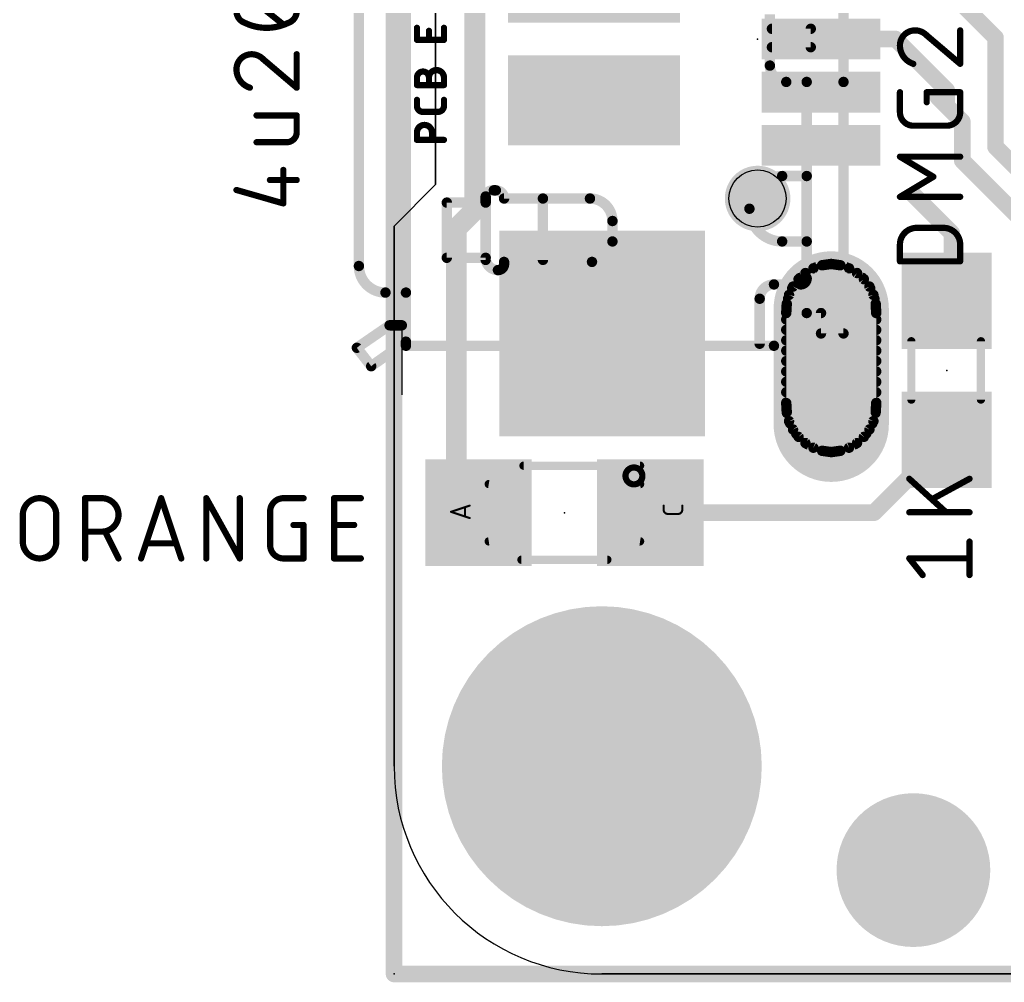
# Model space of a CAD drawing. Extents: x -4.6 to 50.8, y -1.6 to 23.
# Drawn here: x -4.58 to 7.46, y -0.1 to 11.67 of the extents above; entities that cross this region are included whole.
import ezdxf

# ---------------------------------------------------------------- set-up
doc = ezdxf.new("R2010")
doc.units = 0
for name, color, linetype in [('1', 12, 'CONTINUOUS'), ('17', 110, 'CONTINUOUS'), ('20', 4, 'CONTINUOUS'), ('23', 40, 'CONTINUOUS'), ('27', 4, 'CONTINUOUS'), ('29', 253, 'CONTINUOUS'), ('31', 253, 'CONTINUOUS'), ('51', 253, 'CONTINUOUS')]:
    doc.layers.add(name, color=color, linetype=linetype)

# ---------------------------------------------------------------- blocks, each defined once
blk = doc.blocks.new('RECT')
blk.add_solid([(-0.5, -0.5), (0.5, -0.5), (-0.5, 0.5), (0.5, 0.5)])
blk = doc.blocks.new('ROUNDP')
at = {"const_width": 0.5}
blk.add_lwpolyline([(0, -0.25, 1), (0, 0.25, 1), (0, -0.25)], format="xyb", dxfattribs=at)
blk = doc.blocks.new('OFFSETP100')
at = {"const_width": 1}
blk.add_lwpolyline([(0, 0), (1, 0)], dxfattribs=at)
at = {"const_width": 0.5}
for points in [[(0, 0.25, 1), (0, -0.25)], [(1, -0.25, 1), (1, 0.25)]]:
    blk.add_lwpolyline(points, format="xyb", dxfattribs=at)
blk = doc.blocks.new('SQUAREP')
blk.add_solid([(-0.5, -0.5), (0.5, -0.5), (-0.5, 0.5), (0.5, 0.5)])

msp = doc.modelspace()

# ---------------------------------------------------------------- linework, layer by layer
at = {"layer": '1'}
for points, const_width in [([(0, 22.86), (0, 0)], 0.2032), ([(0.9878, 12.7988), (0.9878, 9.339)], 0.254), ([(7.3535, 11.4457), (6.8644, 11.9348)], 0.2032), ([(6.1301, 11.43), (5.22, 11.43)], 0.2032), ([(6.7566, 10.8034), (6.1301, 11.43)], 0.2032), ([(7.3535, 11.4457), (7.3535, 10.1122)], 0.2032), ([(6.7566, 10.8034), (6.7566, 10.6116)], 0.2032), ([(6.6486, 10.7195), (6.7566, 10.6116)], 0.2032), ([(6.7566, 10.6116), (6.9471, 10.4211)], 0.2032), ([(6.9471, 10.4211), (6.9471, 9.9439)], 0.2032), ([(8.2169, 9.2488), (7.3535, 10.1122)], 0.2032), ([(7.8105, 9.0805), (6.9471, 9.9439)], 0.2032), ([(6.8199, 9.0551), (6.35, 9.525)], 0.2032), ([(0.9878, 9.339), (0.762, 9.1132)], 0.254), ([(0.762, 5.9096), (0.762, 9.1132)], 0.254), ([(6.8199, 9.0551), (6.8199, 8.2922)], 0.2032), ([(6.8199, 8.2922), (6.7564, 8.2287)], 0.2032), ([(6.7564, 6.5287), (5.8665, 5.6388)], 0.2032), ([(1.0328, 5.6388), (0.762, 5.9096)], 0.254), ([(5.8665, 5.6388), (3.1328, 5.6388)], 0.2032), ([(0, 0), (45.085, 0)], 0.2032)]:
    msp.add_lwpolyline(points, dxfattribs=dict(at, const_width=const_width))
for points, const_width in [([(5.22, 11.4808, 1), (5.22, 11.3792)], 0.1016), ([(6.166, 11.4659, 1), (6.0941, 11.3941)], 0.1016), ([(6.1301, 11.3792, 1), (6.1301, 11.4808)], 0.1016), ([(7.4043, 11.4457, 1), (7.3027, 11.4457)], 0.1016), ([(7.3176, 11.4098, 1), (7.3894, 11.4817)], 0.1016), ([(6.8074, 10.8034, 1), (6.7058, 10.8034)], 0.1016), ([(6.7207, 10.7675, 1), (6.7925, 10.8394)], 0.1016), ([(6.6846, 10.7554, 1), (6.6127, 10.6836)], 0.1016), ([(6.7925, 10.6475, 1), (6.7207, 10.5757)], 0.1016), ([(6.7058, 10.6116, 1), (6.8074, 10.6116)], 0.1016), ([(6.7207, 10.5757, 1), (6.7925, 10.6475)], 0.1016), ([(6.9979, 10.4211, 1), (6.8963, 10.4211)], 0.1016), ([(6.9112, 10.3852, 1), (6.983, 10.457)], 0.1016), ([(7.3894, 10.1482, 1), (7.3176, 10.0763)], 0.1016), ([(7.3027, 10.1122, 1), (7.4043, 10.1122)], 0.1016), ([(6.983, 9.9798, 1), (6.9112, 9.908)], 0.1016), ([(6.8963, 9.9439, 1), (6.9979, 9.9439)], 0.1016), ([(6.3859, 9.5609, 1), (6.3141, 9.4891)], 0.1016), ([(0.9243, 9.339, 1), (1.0513, 9.339)], 0.127), ([(1.0327, 9.2941, 1), (0.9429, 9.3839)], 0.127), ([(0.8255, 9.1132, 1), (0.6985, 9.1132)], 0.127), ([(0.7171, 9.1581, 1), (0.8069, 9.0683)], 0.127), ([(6.8707, 9.0551, 1), (6.7691, 9.0551)], 0.1016), ([(6.784, 9.0192, 1), (6.8558, 9.091)], 0.1016), ([(6.7205, 8.2646, 1), (6.7923, 8.1928)], 0.1016), ([(6.7691, 8.2922, 1), (6.8707, 8.2922)], 0.1016), ([(6.8558, 8.2563, 1), (6.784, 8.3281)], 0.1016), ([(6.7923, 6.4928, 1), (6.7205, 6.5646)], 0.1016), ([(0.8069, 5.9545, 1), (0.7171, 5.8647)], 0.127), ([(0.6985, 5.9096, 1), (0.8255, 5.9096)], 0.127), ([(0.9879, 5.5939, 1), (1.0777, 5.6837)], 0.127), ([(3.1328, 5.6896, 1), (3.1328, 5.588)], 0.1016), ([(5.8306, 5.6747, 1), (5.9024, 5.6029)], 0.1016), ([(5.8665, 5.588, 1), (5.8665, 5.6896)], 0.1016), ([(0, 0.0508, 1), (0, -0.0508)], 0.1016), ([(-0.0508, 0, 1), (0.0508, 0)], 0.1016)]:
    msp.add_lwpolyline(points, format="xyb", dxfattribs=dict(at, const_width=const_width))
at = {"layer": '20'}
for p, q in [((0.508, 9.652), (0.508, 13.208)), ((0, 9.144), (0.508, 9.652)), ((0, 2.54), (0, 9.144)), ((48.26, 0), (2.54, 0))]:
    msp.add_line(p, q, dxfattribs=at)
msp.add_circle((4.445, 9.48), 0.35, dxfattribs=at)
msp.add_arc((2.54, 2.54), 2.54, 180, 270, dxfattribs=at)
at = {"layer": '23'}
for p in [(4.445, 11.43), (6.7564, 7.3787), (2.0828, 5.6388), (0, 0), (0, 0)]:
    msp.add_point(p, dxfattribs=at)
at = {"layer": '27', "const_width": 0.0762}
for points in [[(-1.354, 11.607), (-1.7632, 11.9344)], [(6.9215, 11.1262), (6.9215, 11.5354)], [(6.5123, 11.474), (6.9215, 11.1262)], [(-1.5995, 11.1824), (-1.1903, 10.8346)], [(-1.1903, 10.8346), (-1.1903, 11.2438)], [(6.1849, 10.534), (6.1849, 10.7795)], [(6.5123, 10.6568), (6.5123, 10.7795)], [(6.5123, 10.7795), (6.9215, 10.7795)], [(6.9215, 10.7795), (6.9215, 10.534)], [(-1.1903, 10.4958), (-1.6814, 10.4958)], [(-1.1903, 10.2911), (-1.1903, 10.4958)], [(6.7578, 10.3703), (6.3486, 10.3703)], [(-1.6814, 10.1684), (-1.3131, 10.1684)], [(6.5941, 9.7459), (6.1849, 9.9914)], [(6.1849, 9.9914), (6.9215, 9.9914)], [(-1.354, 9.4203), (-1.354, 9.8295)], [(6.1849, 9.5003), (6.5941, 9.7459)], [(-1.5177, 9.7068), (-1.1903, 9.7068)], [(-1.9269, 9.584), (-1.354, 9.4203)], [(6.9215, 9.5003), (6.1849, 9.5003)], [(6.3895, 9.1214), (6.7169, 9.1214)], [(6.1849, 8.7122), (6.1849, 8.9168)], [(6.9215, 8.9168), (6.9215, 8.7122)], [(6.9215, 8.7122), (6.1849, 8.7122)], [(6.2992, 6.0537), (6.7493, 5.6445)], [(7.0358, 6.0537), (6.5857, 5.8082)], [(-3.7782, 5.08), (-3.7782, 5.8166)], [(-3.7782, 5.8166), (-3.5736, 5.8166)], [(-3.0927, 5.08), (-2.8472, 5.8166)], [(-2.8472, 5.8166), (-2.6017, 5.08)], [(-2.2959, 5.08), (-2.2959, 5.8166)], [(-2.2959, 5.8166), (-1.8867, 5.08)], [(-1.8867, 5.08), (-1.8867, 5.8166)], [(-1.3519, 5.8166), (-1.1064, 5.8166)], [(-0.7338, 5.08), (-0.7338, 5.8166)], [(-0.7338, 5.8166), (-0.4064, 5.8166)], [(-1.5156, 5.2437), (-1.5156, 5.6529)], [(7.0358, 5.6445), (6.2992, 5.6445)], [(-4.5392, 5.2846), (-4.5392, 5.612)], [(-4.13, 5.612), (-4.13, 5.2846)], [(-3.5736, 5.4074), (-3.7782, 5.4074)], [(-3.369, 5.08), (-3.5327, 5.4074)], [(-1.2292, 5.4892), (-1.1064, 5.4892)], [(-1.1064, 5.4892), (-1.1064, 5.08)], [(-0.7338, 5.4892), (-0.4882, 5.4892)], [(-2.6631, 5.2641), (-3.0314, 5.2641)], [(7.0358, 4.8768), (7.0358, 5.286)], [(-1.1064, 5.08), (-1.3519, 5.08)], [(-0.4064, 5.08), (-0.7338, 5.08)], [(6.4629, 4.8768), (6.2992, 5.0814)], [(6.2992, 5.0814), (7.0358, 5.0814)]]:
    msp.add_lwpolyline(points, dxfattribs=at)
at = {"layer": '27'}
for points, const_width in [([(-1.9269, 11.7707, 0.3205), (-1.8246, 11.6275)], 0.0762), ([(-1.2926, 11.6275, 0.3205), (-1.1903, 11.7707)], 0.0762), ([(-1.8246, 11.6275, 0.1139), (-1.5586, 11.5661)], 0.0762), ([(-1.8162, 11.6446, 1), (-1.8329, 11.6104)], 0.0381), ([(-1.8308, 11.6095, 1), (-1.8184, 11.6455)], 0.0381), ([(-1.5586, 11.5661, 0.1139), (-1.2926, 11.6275)], 0.0762), ([(-1.5586, 11.5852, 1), (-1.5586, 11.5471)], 0.0381), ([(-1.5586, 11.5471, 1), (-1.5586, 11.5852)], 0.0381), ([(-1.3659, 11.5922, 1), (-1.3421, 11.6219)], 0.0381), ([(-1.2988, 11.6455, 1), (-1.2864, 11.6095)], 0.0381), ([(-1.2843, 11.6104, 1), (-1.301, 11.6446)], 0.0381), ([(6.3691, 11.5354, 0.4142), (6.1849, 11.3513)], 0.0762), ([(6.369, 11.5545, 1), (6.3691, 11.5164)], 0.0381), ([(6.5123, 11.474, 0.2053), (6.3691, 11.5354)], 0.0762), ([(6.3691, 11.5164, 1), (6.3691, 11.5545)], 0.0381), ([(6.9405, 11.5354, 1), (6.9024, 11.5354)], 0.0381), ([(6.5246, 11.4886, 1), (6.4999, 11.4595)], 0.0381), ([(6.4985, 11.4609, 1), (6.5261, 11.4872)], 0.0381), ([(6.1849, 11.3513, 0.3252), (6.3486, 11.1262)], 0.0762), ([(6.2039, 11.3513, 1), (6.1659, 11.3513)], 0.0381), ([(6.1659, 11.3513, 1), (6.204, 11.3513)], 0.0381), ([(-1.7428, 11.2438, 0.4142), (-1.9269, 11.0597)], 0.0762), ([(-1.7427, 11.2629, 1), (-1.7428, 11.2248)], 0.0381), ([(-1.5995, 11.1824, 0.2053), (-1.7428, 11.2438)], 0.0762), ([(-1.7428, 11.2248, 1), (-1.7428, 11.2629)], 0.0381), ([(-1.5872, 11.1969, 1), (-1.6119, 11.1679)], 0.0381), ([(-1.6133, 11.1693, 1), (-1.5857, 11.1956)], 0.0381), ([(-1.1713, 11.2438, 1), (-1.2094, 11.2438)], 0.0381), ([(-1.9269, 11.0597, 0.3252), (-1.7632, 10.8346)], 0.0762), ([(-1.946, 11.0597, 1), (-1.9079, 11.0597)], 0.0381), ([(-1.9079, 11.0597, 1), (-1.9459, 11.0597)], 0.0381), ([(6.3427, 11.1081, 1), (6.3545, 11.1443)], 0.0381), ([(6.9024, 11.1262, 1), (6.9405, 11.1262)], 0.0381), ([(6.9092, 11.1117, 1), (6.9338, 11.1407)], 0.0381), ([(-1.7691, 10.8165, 1), (-1.7573, 10.8527)], 0.0381), ([(-1.2094, 10.8346, 1), (-1.1713, 10.8346)], 0.0381), ([(-1.2026, 10.8201, 1), (-1.178, 10.8491)], 0.0381), ([(6.204, 10.7795, 1), (6.1659, 10.7795)], 0.0381), ([(6.5313, 10.7795, 1), (6.4932, 10.7795)], 0.0381), ([(6.5123, 10.7986, 1), (6.5123, 10.7605)], 0.0381), ([(6.9405, 10.7795, 1), (6.9024, 10.7795)], 0.0381), ([(6.9215, 10.7605, 1), (6.9215, 10.7986)], 0.0381), ([(6.4932, 10.6568, 1), (6.5313, 10.6568)], 0.0381), ([(-1.6814, 10.5148, 1), (-1.6814, 10.4767)], 0.0381), ([(-1.1713, 10.4958, 1), (-1.2094, 10.4958)], 0.0381), ([(-1.1903, 10.4767, 1), (-1.1903, 10.5148)], 0.0381), ([(6.2039, 10.534, 1), (6.1658, 10.534)], 0.0381), ([(6.1849, 10.534, 0.4142), (6.3486, 10.3703)], 0.0762), ([(6.1659, 10.534, 1), (6.204, 10.534)], 0.0381), ([(6.7578, 10.3703, 0.4142), (6.9215, 10.534)], 0.0762), ([(6.9405, 10.534, 1), (6.9024, 10.534)], 0.0381), ([(6.9024, 10.534, 1), (6.9405, 10.534)], 0.0381), ([(6.3486, 10.3894, 1), (6.3486, 10.3513)], 0.0381), ([(6.3486, 10.3513, 1), (6.3486, 10.3894)], 0.0381), ([(6.7578, 10.3894, 1), (6.7578, 10.3513)], 0.0381), ([(6.7578, 10.3513, 1), (6.7578, 10.3894)], 0.0381), ([(-1.3131, 10.1684, 0.4142), (-1.1903, 10.2911)], 0.0762), ([(-1.1713, 10.2911, 1), (-1.2094, 10.2911)], 0.0381), ([(-1.2094, 10.2911, 1), (-1.1713, 10.2911)], 0.0381), ([(-1.6814, 10.1874, 1), (-1.6814, 10.1493)], 0.0381), ([(-1.3131, 10.1874, 1), (-1.3131, 10.1493)], 0.0381), ([(-1.3131, 10.1493, 1), (-1.3131, 10.1874)], 0.0381), ([(6.1947, 10.0077, 1), (6.1751, 9.9751)], 0.0381), ([(6.1849, 10.0104, 1), (6.1849, 9.9723)], 0.0381), ([(6.9215, 9.9723, 1), (6.9215, 10.0104)], 0.0381), ([(-1.3349, 9.8295, 1), (-1.373, 9.8295)], 0.0381), ([(6.6039, 9.7295, 1), (6.5843, 9.7622)], 0.0381), ([(6.5843, 9.7295, 1), (6.6039, 9.7622)], 0.0381), ([(-1.5177, 9.7258, 1), (-1.5177, 9.6877)], 0.0381), ([(-1.1903, 9.6877, 1), (-1.1903, 9.7258)], 0.0381), ([(-1.9217, 9.6023, 1), (-1.9321, 9.5657)], 0.0381), ([(6.1849, 9.5194, 1), (6.1849, 9.4813)], 0.0381), ([(6.1751, 9.5167, 1), (6.1947, 9.484)], 0.0381), ([(6.9215, 9.4813, 1), (6.9215, 9.5194)], 0.0381), ([(-1.373, 9.4203, 1), (-1.3349, 9.4203)], 0.0381), ([(-1.3592, 9.402, 1), (-1.3488, 9.4386)], 0.0381), ([(6.3895, 9.1214, 0.4142), (6.1849, 8.9168)], 0.0762), ([(6.3895, 9.1405, 1), (6.3895, 9.1024)], 0.0381), ([(6.3895, 9.1024, 1), (6.3895, 9.1405)], 0.0381), ([(6.9215, 8.9168, 0.4142), (6.7169, 9.1214)], 0.0762), ([(6.7169, 9.1405, 1), (6.7169, 9.1024)], 0.0381), ([(6.7169, 9.1024, 1), (6.7169, 9.1405)], 0.0381), ([(6.204, 8.9168, 1), (6.1659, 8.9168)], 0.0381), ([(6.1659, 8.9168, 1), (6.204, 8.9168)], 0.0381), ([(6.9405, 8.9168, 1), (6.9024, 8.9168)], 0.0381), ([(6.9025, 8.9168, 1), (6.9405, 8.9168)], 0.0381), ([(6.1849, 8.7313, 1), (6.1849, 8.6932)], 0.0381), ([(6.1659, 8.7122, 1), (6.204, 8.7122)], 0.0381), ([(6.9024, 8.7122, 1), (6.9405, 8.7122)], 0.0381), ([(6.9215, 8.6932, 1), (6.9215, 8.7313)], 0.0381), ([(6.312, 6.0678, 1), (6.2864, 6.0396)], 0.0381), ([(7.0449, 6.037, 1), (7.0267, 6.0704)], 0.0381), ([(-4.13, 5.612, 1), (-4.5392, 5.612)], 0.0762), ([(-3.7782, 5.8357, 1), (-3.7782, 5.7976)], 0.0381), ([(-3.7592, 5.8166, 1), (-3.7973, 5.8166)], 0.0381), ([(-3.5736, 5.8357, 1), (-3.5736, 5.7976)], 0.0381), ([(-3.5736, 5.4074, 1), (-3.5736, 5.8166)], 0.0762), ([(-3.5736, 5.7976, 1), (-3.5736, 5.8357)], 0.0381), ([(-2.8291, 5.8226, 1), (-2.8653, 5.8106)], 0.0381), ([(-2.8291, 5.8106, 1), (-2.8653, 5.8226)], 0.0381), ([(-2.2793, 5.8259, 1), (-2.3126, 5.8073)], 0.0381), ([(-2.2769, 5.8166, 1), (-2.315, 5.8166)], 0.0381), ([(-1.8676, 5.8166, 1), (-1.9057, 5.8166)], 0.0381), ([(-1.3519, 5.8166, 0.4142), (-1.5156, 5.6529)], 0.0762), ([(-1.3519, 5.8357, 1), (-1.3519, 5.7976)], 0.0381), ([(-1.3519, 5.7975, 1), (-1.3519, 5.8356)], 0.0381), ([(-1.1064, 5.7976, 1), (-1.1064, 5.8357)], 0.0381), ([(-0.7338, 5.8357, 1), (-0.7338, 5.7976)], 0.0381), ([(-0.7147, 5.8166, 1), (-0.7528, 5.8166)], 0.0381), ([(-0.4064, 5.7976, 1), (-0.4064, 5.8357)], 0.0381), ([(6.5765, 5.8249, 1), (6.5948, 5.7914)], 0.0381), ([(-1.4966, 5.6529, 1), (-1.5347, 5.6529)], 0.0381), ([(-1.5347, 5.6529, 1), (-1.4966, 5.6529)], 0.0381), ([(6.2992, 5.6635, 1), (6.2992, 5.6254)], 0.0381), ([(6.7365, 5.6304, 1), (6.7622, 5.6586)], 0.0381), ([(7.0358, 5.6254, 1), (7.0358, 5.6635)], 0.0381), ([(-4.5202, 5.612, 1), (-4.5583, 5.612)], 0.0381), ([(-4.5583, 5.612, 1), (-4.5202, 5.612)], 0.0381), ([(-4.111, 5.612, 1), (-4.1491, 5.612)], 0.0381), ([(-4.1491, 5.612, 1), (-4.111, 5.612)], 0.0381), ([(-3.7782, 5.4264, 1), (-3.7782, 5.3883)], 0.0381), ([(-3.5736, 5.4264, 1), (-3.5736, 5.3883)], 0.0381), ([(-3.5736, 5.3883, 1), (-3.5736, 5.4264)], 0.0381), ([(-3.5156, 5.4159, 1), (-3.5497, 5.3989)], 0.0381), ([(-1.2292, 5.5083, 1), (-1.2292, 5.4702)], 0.0381), ([(-1.0874, 5.4892, 1), (-1.1255, 5.4892)], 0.0381), ([(-1.1064, 5.4702, 1), (-1.1064, 5.5083)], 0.0381), ([(-0.7338, 5.5083, 1), (-0.7338, 5.4702)], 0.0381), ([(-0.4882, 5.4702, 1), (-0.4882, 5.5083)], 0.0381), ([(-4.5202, 5.2846, 1), (-4.5583, 5.2846)], 0.0381), ([(-4.5583, 5.2846, 1), (-4.5202, 5.2846)], 0.0381), ([(-4.5392, 5.2846, 1), (-4.13, 5.2846)], 0.0762), ([(-4.111, 5.2846, 1), (-4.1491, 5.2846)], 0.0381), ([(-4.1491, 5.2846, 1), (-4.111, 5.2846)], 0.0381), ([(-3.0314, 5.2832, 1), (-3.0314, 5.2451)], 0.0381), ([(-2.6631, 5.2451, 1), (-2.6631, 5.2832)], 0.0381), ([(7.0549, 5.286, 1), (7.0168, 5.286)], 0.0381), ([(-1.5156, 5.2437, 0.4142), (-1.3519, 5.08)], 0.0762), ([(-1.4966, 5.2437, 1), (-1.5347, 5.2437)], 0.0381), ([(-1.5347, 5.2437, 1), (-1.4966, 5.2437)], 0.0381), ([(-3.7973, 5.08, 1), (-3.7592, 5.08)], 0.0381), ([(-3.386, 5.0715, 1), (-3.352, 5.0885)], 0.0381), ([(-3.1108, 5.086, 1), (-3.0747, 5.074)], 0.0381), ([(-2.6197, 5.074, 1), (-2.5836, 5.086)], 0.0381), ([(-2.315, 5.08, 1), (-2.2769, 5.08)], 0.0381), ([(-1.9057, 5.08, 1), (-1.8676, 5.08)], 0.0381), ([(-1.9033, 5.0707, 1), (-1.87, 5.0893)], 0.0381), ([(-1.3519, 5.0991, 1), (-1.3519, 5.061)], 0.0381), ([(-1.3519, 5.061, 1), (-1.3519, 5.0991)], 0.0381), ([(-1.1255, 5.08, 1), (-1.0874, 5.08)], 0.0381), ([(-1.1064, 5.061, 1), (-1.1064, 5.0991)], 0.0381), ([(-0.7338, 5.0991, 1), (-0.7338, 5.061)], 0.0381), ([(-0.7528, 5.08, 1), (-0.7147, 5.08)], 0.0381), ([(-0.4064, 5.061, 1), (-0.4064, 5.0991)], 0.0381), ([(6.2992, 5.1005, 1), (6.2992, 5.0624)], 0.0381), ([(6.3141, 5.0933, 1), (6.2843, 5.0695)], 0.0381), ([(7.0358, 5.0624, 1), (7.0358, 5.1005)], 0.0381), ([(6.448, 4.8649, 1), (6.4778, 4.8887)], 0.0381), ([(7.0168, 4.8768, 1), (7.0549, 4.8768)], 0.0381)]:
    msp.add_lwpolyline(points, format="xyb", dxfattribs=dict(at, const_width=const_width))
at = {"layer": '29', "const_width": 0.4008}
msp.add_lwpolyline([(4.445, 9.2796, 1), (4.445, 9.6804, 1), (4.445, 9.2796)], format="xyb", dxfattribs=at)
at = {"layer": '31', "const_width": 0.127}
for points in [[(5.1269, 8.6267), (5.0298, 8.5692)], [(5.2333, 8.6641), (5.1269, 8.6267)], [(5.1534, 8.636), (5.5366, 8.636)], [(5.345, 8.68), (5.2333, 8.6641)], [(5.4567, 8.6641), (5.345, 8.68)], [(5.5631, 8.6267), (5.4567, 8.6641)], [(5.6602, 8.5692), (5.5631, 8.6267)], [(4.9457, 8.4939), (4.878, 8.4037)], [(5.0298, 8.5692), (4.9457, 8.4939)], [(4.9626, 8.509), (5.7274, 8.509)], [(5.7443, 8.4939), (5.6602, 8.5692)], [(5.812, 8.4037), (5.7443, 8.4939)], [(4.878, 8.4037), (4.8292, 8.3019)], [(4.8676, 8.382), (5.8224, 8.382)], [(5.8608, 8.3019), (5.812, 8.4037)], [(4.8292, 8.3019), (4.8012, 8.1927)], [(4.8172, 8.255), (5.8728, 8.255)], [(5.8888, 8.1927), (5.8608, 8.3019)], [(4.8012, 8.1927), (4.795, 8.08)], [(4.7976, 8.128), (5.8924, 8.128)], [(5.895, 8.08), (5.8888, 8.1927)], [(4.795, 8.08), (4.795, 6.98)], [(5.895, 6.98), (5.895, 8.08)], [(4.795, 8.001), (5.895, 8.001)], [(4.795, 7.874), (5.895, 7.874)], [(4.795, 7.747), (5.895, 7.747)], [(4.795, 7.62), (5.895, 7.62)], [(4.795, 7.493), (5.895, 7.493)], [(4.795, 7.366), (5.895, 7.366)], [(4.795, 7.239), (5.895, 7.239)], [(4.795, 7.112), (5.895, 7.112)], [(4.795, 6.985), (5.895, 6.985)], [(4.795, 6.98), (4.8012, 6.8673)], [(5.8888, 6.8673), (5.895, 6.98)], [(4.8012, 6.8673), (4.8292, 6.7581)], [(4.8036, 6.858), (5.8864, 6.858)], [(5.8608, 6.7581), (5.8888, 6.8673)], [(4.8292, 6.7581), (4.878, 6.6563)], [(4.8422, 6.731), (5.8478, 6.731)], [(5.812, 6.6563), (5.8608, 6.7581)], [(4.878, 6.6563), (4.9457, 6.5661)], [(4.9173, 6.604), (5.7727, 6.604)], [(4.9457, 6.5661), (5.0298, 6.4908)], [(5.6602, 6.4908), (5.7443, 6.5661)], [(5.7443, 6.5661), (5.812, 6.6563)], [(5.0298, 6.4908), (5.1269, 6.4333)], [(5.0531, 6.477), (5.6369, 6.477)], [(5.5631, 6.4333), (5.6602, 6.4908)], [(5.1269, 6.4333), (5.2333, 6.3959)], [(5.2333, 6.3959), (5.345, 6.38)], [(5.345, 6.38), (5.4567, 6.3959)], [(5.4567, 6.3959), (5.5631, 6.4333)]]:
    msp.add_lwpolyline(points, dxfattribs=at)
at = {"layer": '31', "const_width": 0.0635}
for points in [[(5.1163, 8.6566, 1), (5.1374, 8.5967)], [(5.143, 8.5993, 1), (5.1107, 8.654)], [(5.1534, 8.6678, 1), (5.1534, 8.6043)], [(5.2288, 8.6955, 1), (5.2378, 8.6326)], [(5.2438, 8.6341, 1), (5.2228, 8.694)], [(5.3495, 8.7114, 1), (5.3405, 8.6486)], [(5.3495, 8.6486, 1), (5.3405, 8.7114)], [(5.4672, 8.694, 1), (5.4462, 8.6341)], [(5.4522, 8.6326, 1), (5.4612, 8.6955)], [(5.5793, 8.654, 1), (5.547, 8.5993)], [(5.5366, 8.6043, 1), (5.5366, 8.6678)], [(5.5526, 8.5967, 1), (5.5737, 8.6566)], [(4.9245, 8.5176, 1), (4.9669, 8.4703)], [(4.9711, 8.4749, 1), (4.9203, 8.513)], [(4.9626, 8.5408, 1), (4.9626, 8.4772)], [(5.0136, 8.5965, 1), (5.0459, 8.5419)], [(5.0509, 8.5456, 1), (5.0086, 8.5929)], [(5.6814, 8.5929, 1), (5.6391, 8.5456)], [(5.6441, 8.5419, 1), (5.6764, 8.5965)], [(5.7697, 8.513, 1), (5.7189, 8.4749)], [(5.7231, 8.4703, 1), (5.7655, 8.5176)], [(5.7274, 8.4772, 1), (5.7274, 8.5408)], [(4.8676, 8.4138, 1), (4.8676, 8.3502)], [(4.8526, 8.4227, 1), (4.9034, 8.3846)], [(4.9066, 8.3899, 1), (4.8494, 8.4174)], [(5.8406, 8.4174, 1), (5.7834, 8.3899)], [(5.7866, 8.3846, 1), (5.8374, 8.4227)], [(5.8224, 8.3502, 1), (5.8224, 8.4138)], [(4.8172, 8.2868, 1), (4.8172, 8.2233)], [(4.8006, 8.3157, 1), (4.8578, 8.2882)], [(4.86, 8.2941, 1), (4.7984, 8.3098)], [(5.8916, 8.3098, 1), (5.83, 8.2941)], [(5.8322, 8.2882, 1), (5.8894, 8.3157)], [(5.8728, 8.2233, 1), (5.8728, 8.2868)], [(4.7976, 8.1598, 1), (4.7976, 8.0962)], [(4.8329, 8.1909, 1), (4.7695, 8.1944)], [(4.7704, 8.2005, 1), (4.8319, 8.1848)], [(5.9205, 8.1944, 1), (5.8571, 8.1909)], [(5.8581, 8.1848, 1), (5.9196, 8.2005)], [(5.8924, 8.0962, 1), (5.8924, 8.1598)], [(4.7633, 8.0817, 1), (4.8267, 8.0783)], [(4.8267, 8.08, 1), (4.7633, 8.08)], [(5.9268, 8.08, 1), (5.8633, 8.08)], [(5.8633, 8.0783, 1), (5.9267, 8.0817)], [(4.795, 8.0328, 1), (4.795, 7.9693)], [(5.895, 7.9693, 1), (5.895, 8.0328)], [(4.795, 7.9058, 1), (4.795, 7.8423)], [(5.895, 7.8423, 1), (5.895, 7.9058)], [(4.795, 7.7788, 1), (4.795, 7.7153)], [(5.895, 7.7153, 1), (5.895, 7.7788)], [(4.795, 7.6517, 1), (4.795, 7.5883)], [(5.895, 7.5883, 1), (5.895, 7.6517)], [(4.795, 7.5248, 1), (4.795, 7.4613)], [(5.895, 7.4613, 1), (5.895, 7.5248)], [(4.795, 7.3978, 1), (4.795, 7.3343)], [(5.895, 7.3343, 1), (5.895, 7.3978)], [(4.795, 7.2708, 1), (4.795, 7.2073)], [(5.895, 7.2073, 1), (5.895, 7.2708)], [(4.795, 7.1437, 1), (4.795, 7.0803)], [(5.895, 7.0803, 1), (5.895, 7.1437)], [(4.795, 7.0168, 1), (4.795, 6.9533)], [(4.8267, 6.9817, 1), (4.7633, 6.9783)], [(4.7633, 6.98, 1), (4.8267, 6.98)], [(5.9267, 6.9783, 1), (5.8633, 6.9817)], [(5.8633, 6.98, 1), (5.9268, 6.98)], [(5.895, 6.9533, 1), (5.895, 7.0168)], [(4.8319, 6.8752, 1), (4.7704, 6.8595)], [(4.7695, 6.8656, 1), (4.8329, 6.8691)], [(4.8036, 6.8898, 1), (4.8036, 6.8263)], [(5.8571, 6.8691, 1), (5.9205, 6.8656)], [(5.9196, 6.8595, 1), (5.8581, 6.8752)], [(5.8864, 6.8263, 1), (5.8864, 6.8898)], [(4.8578, 6.7718, 1), (4.8006, 6.7443)], [(4.7984, 6.7502, 1), (4.86, 6.7659)], [(4.8422, 6.7628, 1), (4.8422, 6.6993)], [(5.83, 6.7659, 1), (5.8916, 6.7502)], [(5.8894, 6.7443, 1), (5.8322, 6.7718)], [(5.8478, 6.6993, 1), (5.8478, 6.7628)], [(4.9034, 6.6754, 1), (4.8526, 6.6373)], [(4.8494, 6.6426, 1), (4.9066, 6.6701)], [(4.9173, 6.6357, 1), (4.9173, 6.5723)], [(4.9669, 6.5897, 1), (4.9245, 6.5424)], [(5.7655, 6.5424, 1), (5.7231, 6.5897)], [(5.7727, 6.5723, 1), (5.7727, 6.6357)], [(5.7834, 6.6701, 1), (5.8406, 6.6426)], [(5.8374, 6.6373, 1), (5.7866, 6.6754)], [(4.9203, 6.547, 1), (4.9711, 6.5851)], [(5.0459, 6.5181, 1), (5.0136, 6.4635)], [(5.0086, 6.4671, 1), (5.0509, 6.5144)], [(5.0531, 6.5088, 1), (5.0531, 6.4453)], [(5.6391, 6.5144, 1), (5.6814, 6.4671)], [(5.6369, 6.4453, 1), (5.6369, 6.5088)], [(5.6764, 6.4635, 1), (5.6441, 6.5181)], [(5.7189, 6.5851, 1), (5.7697, 6.547)], [(5.1374, 6.4633, 1), (5.1163, 6.4034)], [(5.1107, 6.406, 1), (5.143, 6.4607)], [(5.2378, 6.4274, 1), (5.2288, 6.3645)], [(5.2228, 6.366, 1), (5.2438, 6.4259)], [(5.3405, 6.4114, 1), (5.3495, 6.3486)], [(5.3405, 6.3486, 1), (5.3495, 6.4114)], [(5.4462, 6.4259, 1), (5.4672, 6.366)], [(5.4612, 6.3645, 1), (5.4522, 6.4274)], [(5.547, 6.4607, 1), (5.5793, 6.406)], [(5.5737, 6.4034, 1), (5.5526, 6.4633)]]:
    msp.add_lwpolyline(points, format="xyb", dxfattribs=at)
at = {"layer": '51'}
for p, q in [((0.508, 13.208), (0.508, 9.652)), ((0.508, 9.652), (0, 9.144)), ((0, 9.144), (0, 2.54)), ((0.095, 7.93), (0.095, 7.08)), ((2.54, 0), (48.26, 0))]:
    msp.add_line(p, q, dxfattribs=at)
for points, const_width in [([(0.145, 14.505), (0.145, 8.33)], 0.127), ([(-0.43, 14.155), (-0.43, 8.655)], 0.127), ([(5.495, 11.905), (5.495, 10.905)], 0.127), ([(4.595, 11.105), (4.595, 11.73)], 0.127), ([(0.2799, 11.4198), (0.2799, 11.5665)], 0.0762), ([(0.4267, 11.4198), (0.4267, 11.5298)], 0.0762), ([(0.6101, 11.5665), (0.6101, 11.4198)], 0.0762), ([(4.62, 11.555), (5.095, 11.555)], 0.127), ([(5.095, 11.555), (5.095, 11.33)], 0.127), ([(0.6101, 11.4198), (0.2799, 11.4198)], 0.0762), ([(5.095, 11.33), (4.62, 11.33)], 0.127), ([(0.2799, 10.8668), (0.2799, 10.9585)], 0.0762), ([(0.4267, 10.8668), (0.4267, 10.9585)], 0.0762), ([(0.6101, 10.9585), (0.6101, 10.8668)], 0.0762), ([(5.045, 10.905), (4.795, 10.905)], 0.127), ([(5.045, 9.755), (5.045, 10.905)], 0.127), ([(5.495, 10.905), (5.045, 10.905)], 0.127), ([(5.495, 10.905), (5.495, 7.83)], 0.127), ([(0.6101, 10.8668), (0.2799, 10.8668)], 0.0762), ([(0.2799, 10.6123), (0.2799, 10.6857)], 0.0762), ([(0.6101, 10.6857), (0.6101, 10.6123)], 0.0762), ([(0.5367, 10.5389), (0.3533, 10.5389)], 0.0762), ([(0.2799, 10.1962), (0.2799, 10.2879)], 0.0762), ([(0.6101, 10.1962), (0.2799, 10.1962)], 0.0762), ([(0.4633, 10.2879), (0.4633, 10.1962)], 0.0762), ([(5.045, 9.755), (4.745, 9.755)], 0.127), ([(5.045, 8.955), (5.045, 9.755)], 0.127), ([(1.22, 9.58), (1.245, 9.58)], 0.127), ([(1.12, 9.43), (1.12, 9.505)], 0.127), ([(1.345, 9.48), (1.82, 9.48)], 0.127), ([(1.82, 9.48), (2.395, 9.48)], 0.127), ([(1.82, 9.48), (1.82, 8.73)], 0.127), ([(0.645, 8.755), (0.645, 9.43)], 0.127), ([(0.645, 9.43), (1.12, 9.43)], 0.127), ([(1.12, 9.43), (1.12, 8.73)], 0.127), ([(2.67, 9.205), (2.67, 8.955)], 0.127), ([(4.745, 8.955), (5.045, 8.955)], 0.127), ([(5.045, 8.955), (5.045, 8.505)], 0.127), ([(1.12, 8.755), (0.645, 8.755)], 0.127), ([(2.42, 8.705), (1.345, 8.705)], 0.127), ([(1.345, 8.705), (1.345, 8.68)], 0.127), ([(5.045, 8.08), (5.045, 8.505)], 0.127), ([(4.97, 8.43), (4.645, 8.43)], 0.127), ([(-0.105, 8.33), (0.145, 8.33)], 0.127), ([(0.145, 8.33), (0.145, 7.73)], 0.127), ([(4.47, 8.255), (4.47, 7.705)], 0.127), ([(5.22, 8.08), (5.045, 8.08)], 0.127), ([(5.22, 7.83), (5.22, 8.08)], 0.127), ([(-0.455, 7.655), (-0.055, 7.93)], 0.127), ([(-0.055, 7.93), (0.095, 7.93)], 0.127), ([(5.495, 7.83), (5.22, 7.83)], 0.127), ([(-0.28, 7.43), (-0.455, 7.655)], 0.127), ([(0.145, 7.73), (-0.28, 7.43)], 0.127), ([(0.145, 7.73), (0.145, 7.68)], 0.127), ([(0.145, 7.68), (4.645, 7.68)], 0.127), ([(6.3244, 7.0227), (6.3244, 7.7347)], 0.1016), ([(7.1754, 7.0227), (7.1754, 7.7347)], 0.1016), ([(1.5828, 6.2138), (3.0078, 6.2138)], 0.1016), ([(0.6955, 5.6499), (0.9241, 5.7261)], 0.0254), ([(0.9241, 5.5737), (0.6955, 5.6499)], 0.0254), ([(0.8669, 5.7071), (0.8669, 5.5928)], 0.0254), ([(3.2955, 5.6753), (3.2955, 5.7261)], 0.0254), ([(3.5241, 5.7261), (3.5241, 5.6753)], 0.0254), ([(3.4733, 5.6245), (3.3463, 5.6245)], 0.0254), ([(2.6078, 5.0638), (1.5578, 5.0638)], 0.1016)]:
    msp.add_lwpolyline(points, dxfattribs=dict(at, const_width=const_width))
for points, const_width in [([(0.299, 11.5665, 1), (0.2609, 11.5665)], 0.0381), ([(0.4457, 11.5298, 1), (0.4076, 11.5298)], 0.0381), ([(0.6291, 11.5665, 1), (0.591, 11.5665)], 0.0381), ([(4.62, 11.5868, 1), (4.62, 11.5232)], 0.0635), ([(5.1268, 11.555, 1), (5.0633, 11.555)], 0.0635), ([(5.095, 11.5232, 1), (5.095, 11.5868)], 0.0635), ([(0.2799, 11.4388, 1), (0.2799, 11.4007)], 0.0381), ([(0.2609, 11.4198, 1), (0.299, 11.4198)], 0.0381), ([(0.4076, 11.4198, 1), (0.4457, 11.4198)], 0.0381), ([(0.591, 11.4198, 1), (0.6291, 11.4198)], 0.0381), ([(0.6101, 11.4007, 1), (0.6101, 11.4388)], 0.0381), ([(4.62, 11.3618, 1), (4.62, 11.2982)], 0.0635), ([(5.0633, 11.33, 1), (5.1268, 11.33)], 0.0635), ([(5.095, 11.2982, 1), (5.095, 11.3618)], 0.0635), ([(0.6101, 10.9585, 1), (0.4267, 10.9585)], 0.0762), ([(4.595, 11.105, 0.4142), (4.795, 10.905)], 0.127), ([(4.6268, 11.105, 1), (4.5633, 11.105)], 0.0635), ([(4.5633, 11.105, 1), (4.6268, 11.105)], 0.0635), ([(0.4267, 10.9585, 1), (0.2799, 10.9585)], 0.0762), ([(0.299, 10.9585, 1), (0.2609, 10.9585)], 0.0381), ([(0.2609, 10.9585, 1), (0.299, 10.9585)], 0.0381), ([(0.4457, 10.9585, 1), (0.4076, 10.9585)], 0.0381), ([(0.4076, 10.9585, 1), (0.4457, 10.9585)], 0.0381), ([(0.4076, 10.9585, 1), (0.4457, 10.9585)], 0.0381), ([(0.6291, 10.9585, 1), (0.591, 10.9585)], 0.0381), ([(0.591, 10.9585, 1), (0.6291, 10.9585)], 0.0381), ([(4.795, 10.9368, 1), (4.795, 10.8733)], 0.0635), ([(4.795, 10.8733, 1), (4.795, 10.9368)], 0.0635), ([(5.045, 10.9368, 1), (5.045, 10.8733)], 0.0635), ([(5.0767, 10.905, 1), (5.0133, 10.905)], 0.0635), ([(5.045, 10.8733, 1), (5.045, 10.9368)], 0.0635), ([(5.5267, 10.905, 1), (5.4633, 10.905)], 0.0635), ([(5.495, 10.8733, 1), (5.495, 10.9368)], 0.0635), ([(0.2799, 10.8858, 1), (0.2799, 10.8477)], 0.0381), ([(0.2609, 10.8668, 1), (0.299, 10.8668)], 0.0381), ([(0.4076, 10.8668, 1), (0.4457, 10.8668)], 0.0381), ([(0.591, 10.8668, 1), (0.6291, 10.8668)], 0.0381), ([(0.6101, 10.8477, 1), (0.6101, 10.8858)], 0.0381), ([(5.4633, 10.905, 1), (5.5267, 10.905)], 0.0635), ([(0.299, 10.6857, 1), (0.2609, 10.6857)], 0.0381), ([(0.6291, 10.6857, 1), (0.591, 10.6857)], 0.0381), ([(0.2989, 10.6123, 1), (0.2608, 10.6123)], 0.0381), ([(0.2799, 10.6123, 0.4142), (0.3533, 10.5389)], 0.0762), ([(0.2609, 10.6123, 1), (0.299, 10.6123)], 0.0381), ([(0.5367, 10.5389, 0.4142), (0.6101, 10.6123)], 0.0762), ([(0.6291, 10.6123, 1), (0.591, 10.6123)], 0.0381), ([(0.591, 10.6123, 1), (0.6291, 10.6123)], 0.0381), ([(0.3533, 10.558, 1), (0.3533, 10.5199)], 0.0381), ([(0.3533, 10.5199, 1), (0.3533, 10.558)], 0.0381), ([(0.5367, 10.558, 1), (0.5367, 10.5199)], 0.0381), ([(0.5367, 10.5199, 1), (0.5367, 10.558)], 0.0381), ([(0.4633, 10.2879, 1), (0.2799, 10.2879)], 0.0762), ([(0.2799, 10.2153, 1), (0.2799, 10.1772)], 0.0381), ([(0.299, 10.2879, 1), (0.2609, 10.2879)], 0.0381), ([(0.2609, 10.2879, 1), (0.299, 10.2879)], 0.0381), ([(0.4824, 10.2879, 1), (0.4443, 10.2879)], 0.0381), ([(0.4443, 10.2879, 1), (0.4824, 10.2879)], 0.0381), ([(0.6101, 10.1772, 1), (0.6101, 10.2153)], 0.0381), ([(0.2609, 10.1962, 1), (0.299, 10.1962)], 0.0381), ([(0.4443, 10.1962, 1), (0.4824, 10.1962)], 0.0381), ([(4.745, 9.755, 0.4142), (4.345, 9.355)], 0.127), ([(4.745, 9.7868, 1), (4.745, 9.7233)], 0.0635), ([(4.745, 9.7233, 1), (4.745, 9.7868)], 0.0635), ([(5.0767, 9.755, 1), (5.0133, 9.755)], 0.0635), ([(5.0133, 9.755, 1), (5.0767, 9.755)], 0.0635), ([(5.045, 9.7233, 1), (5.045, 9.7868)], 0.0635), ([(1.22, 9.58, 0.4142), (1.12, 9.505)], 0.127), ([(1.22, 9.6118, 1), (1.22, 9.5482)], 0.0635), ([(1.245, 9.6118, 1), (1.245, 9.5482)], 0.0635), ([(1.345, 9.48, 0.4142), (1.245, 9.58)], 0.127), ([(1.2155, 9.5486, 1), (1.2245, 9.6114)], 0.0635), ([(1.245, 9.5482, 1), (1.245, 9.6118)], 0.0635), ([(1.0886, 9.5095, 1), (1.1514, 9.5005)], 0.0635), ([(1.1518, 9.505, 1), (1.0883, 9.505)], 0.0635), ([(1.345, 9.5118, 1), (1.345, 9.4482)], 0.0635), ([(1.3133, 9.48, 1), (1.3767, 9.48)], 0.0635), ([(1.82, 9.5118, 1), (1.82, 9.4482)], 0.0635), ([(1.8518, 9.48, 1), (1.7883, 9.48)], 0.0635), ([(1.82, 9.4482, 1), (1.82, 9.5118)], 0.0635), ([(2.395, 9.5118, 1), (2.395, 9.4482)], 0.0635), ([(2.67, 9.205, 0.4142), (2.395, 9.48)], 0.127), ([(2.395, 9.4482, 1), (2.395, 9.5118)], 0.0635), ([(0.645, 9.4618, 1), (0.645, 9.3982)], 0.0635), ([(0.6767, 9.43, 1), (0.6133, 9.43)], 0.0635), ([(1.1518, 9.43, 1), (1.0883, 9.43)], 0.0635), ([(1.0883, 9.43, 1), (1.1518, 9.43)], 0.0635), ([(1.12, 9.3982, 1), (1.12, 9.4618)], 0.0635), ([(4.345, 9.355, 0.4142), (4.745, 8.955)], 0.127), ([(4.3768, 9.355, 1), (4.3133, 9.355)], 0.0635), ([(4.3133, 9.355, 1), (4.3768, 9.355)], 0.0635), ([(2.7018, 9.205, 1), (2.6382, 9.205)], 0.0635), ([(2.6382, 9.205, 1), (2.7018, 9.205)], 0.0635), ([(2.42, 8.705, 0.4142), (2.67, 8.955)], 0.127), ([(2.7018, 8.955, 1), (2.6382, 8.955)], 0.0635), ([(2.6382, 8.955, 1), (2.7018, 8.955)], 0.0635), ([(4.745, 8.9868, 1), (4.745, 8.9232)], 0.0635), ([(4.745, 8.9232, 1), (4.745, 8.9868)], 0.0635), ([(5.0767, 8.955, 1), (5.0133, 8.955)], 0.0635), ([(5.0133, 8.955, 1), (5.0767, 8.955)], 0.0635), ([(5.045, 8.9232, 1), (5.045, 8.9868)], 0.0635), ([(0.645, 8.7868, 1), (0.645, 8.7233)], 0.0635), ([(1.12, 8.755, 0.4142), (1.27, 8.605)], 0.127), ([(1.1518, 8.755, 1), (1.0883, 8.755)], 0.0635), ([(1.12, 8.7233, 1), (1.12, 8.7868)], 0.0635), ([(-0.43, 8.655, 0.4142), (-0.105, 8.33)], 0.127), ([(-0.3982, 8.655, 1), (-0.4617, 8.655)], 0.0635), ([(-0.4617, 8.655, 1), (-0.3982, 8.655)], 0.0635), ([(0.6133, 8.755, 1), (0.6767, 8.755)], 0.0635), ([(1.0883, 8.73, 1), (1.1518, 8.73)], 0.0635), ([(1.27, 8.605, 0.4142), (1.345, 8.68)], 0.127), ([(1.27, 8.6368, 1), (1.27, 8.5732)], 0.0635), ([(1.27, 8.5732, 1), (1.27, 8.6368)], 0.0635), ([(1.345, 8.7368, 1), (1.345, 8.6732)], 0.0635), ([(1.3767, 8.705, 1), (1.3133, 8.705)], 0.0635), ([(1.3767, 8.68, 1), (1.3133, 8.68)], 0.0635), ([(1.3133, 8.68, 1), (1.3767, 8.68)], 0.0635), ([(1.7883, 8.73, 1), (1.8518, 8.73)], 0.0635), ([(2.42, 8.7368, 1), (2.42, 8.6732)], 0.0635), ([(2.42, 8.6732, 1), (2.42, 8.7368)], 0.0635), ([(4.97, 8.43, 0.4142), (5.045, 8.505)], 0.127), ([(5.0767, 8.505, 1), (5.0133, 8.505)], 0.0635), ([(5.0767, 8.505, 1), (5.0133, 8.505)], 0.0635), ([(4.645, 8.43, 0.4142), (4.47, 8.255)], 0.127), ([(4.645, 8.4618, 1), (4.645, 8.3982)], 0.0635), ([(4.645, 8.3982, 1), (4.645, 8.4618)], 0.0635), ([(4.97, 8.4618, 1), (4.97, 8.3982)], 0.0635), ([(4.97, 8.3982, 1), (4.97, 8.4618)], 0.0635), ([(5.0133, 8.505, 1), (5.0767, 8.505)], 0.0635), ([(-0.105, 8.3618, 1), (-0.105, 8.2982)], 0.0635), ([(-0.105, 8.2982, 1), (-0.105, 8.3618)], 0.0635), ([(0.1768, 8.33, 1), (0.1133, 8.33)], 0.0635), ([(0.1133, 8.33, 1), (0.1768, 8.33)], 0.0635), ([(0.145, 8.2982, 1), (0.145, 8.3618)], 0.0635), ([(4.5018, 8.255, 1), (4.4383, 8.255)], 0.0635), ([(4.4383, 8.255, 1), (4.5018, 8.255)], 0.0635), ([(4.645, 7.68, 0.4142), (5.045, 8.08)], 0.127), ([(5.045, 8.1118, 1), (5.045, 8.0482)], 0.0635), ([(5.0767, 8.08, 1), (5.0133, 8.08)], 0.0635), ([(5.0133, 8.08, 1), (5.0767, 8.08)], 0.0635), ([(5.2518, 8.08, 1), (5.1883, 8.08)], 0.0635), ([(5.22, 8.0482, 1), (5.22, 8.1118)], 0.0635), ([(-0.055, 7.9618, 1), (-0.055, 7.8983)], 0.0635), ([(-0.037, 7.9038, 1), (-0.073, 7.9562)], 0.0635), ([(0.095, 7.8983, 1), (0.095, 7.9618)], 0.0635), ([(5.22, 7.8617, 1), (5.22, 7.7983)], 0.0635), ([(5.1883, 7.83, 1), (5.2518, 7.83)], 0.0635), ([(5.4633, 7.83, 1), (5.5267, 7.83)], 0.0635), ([(5.495, 7.7983, 1), (5.495, 7.8617)], 0.0635), ([(-0.4299, 7.6745, 1), (-0.4801, 7.6355)], 0.0635), ([(-0.473, 7.6812, 1), (-0.437, 7.6288)], 0.0635), ([(0.145, 7.7118, 1), (0.145, 7.6483)], 0.0635), ([(0.1768, 7.73, 1), (0.1133, 7.73)], 0.0635), ([(0.1133, 7.73, 1), (0.1768, 7.73)], 0.0635), ([(0.1133, 7.68, 1), (0.1768, 7.68)], 0.0635), ([(0.1633, 7.7041, 1), (0.1267, 7.7559)], 0.0635), ([(4.4383, 7.705, 1), (4.5018, 7.705)], 0.0635), ([(4.645, 7.7118, 1), (4.645, 7.6483)], 0.0635), ([(4.645, 7.6483, 1), (4.645, 7.7118)], 0.0635), ([(6.3498, 7.7347, 1), (6.299, 7.7347)], 0.0508), ([(7.2008, 7.7347, 1), (7.15, 7.7347)], 0.0508), ([(-0.2983, 7.4559, 1), (-0.2617, 7.4041)], 0.0635), ([(-0.3051, 7.4105, 1), (-0.2549, 7.4495)], 0.0635), ([(6.299, 7.0227, 1), (6.3498, 7.0227)], 0.0508), ([(7.15, 7.0227, 1), (7.2008, 7.0227)], 0.0508), ([(1.5828, 6.2392, 1), (1.5828, 6.1884)], 0.0508), ([(3.0078, 6.1884, 1), (3.0078, 6.2392)], 0.0508), ([(2.9328, 5.9858, 1), (2.9328, 6.1918, 1), (2.9328, 5.9858)], 0.0762), ([(1.1578, 5.2888, 0.8571), (1.1578, 5.9888)], 0.1016), ([(1.1617, 6.0139, 1), (1.1539, 5.9637)], 0.0508), ([(3.0078, 5.9888, 0.8571), (3.0078, 5.2888)], 0.1016), ([(3.0117, 5.9637, 1), (3.0039, 6.0139)], 0.0508), ([(0.6975, 5.6559, 1), (0.6935, 5.6439)], 0.0127), ([(0.6935, 5.6559, 1), (0.6975, 5.6439)], 0.0127), ([(0.8733, 5.7071, 1), (0.8606, 5.7071)], 0.0127), ([(0.9261, 5.7201, 1), (0.9221, 5.7321)], 0.0127), ([(3.2955, 5.6753, 0.4142), (3.3463, 5.6245)], 0.0254), ([(3.3018, 5.7261, 1), (3.2892, 5.7261)], 0.0127), ([(3.3018, 5.6753, 1), (3.2892, 5.6753)], 0.0127), ([(3.2892, 5.6753, 1), (3.3018, 5.6753)], 0.0127), ([(3.4733, 5.6245, 0.4142), (3.5241, 5.6753)], 0.0254), ([(3.5305, 5.7261, 1), (3.5178, 5.7261)], 0.0127), ([(3.5305, 5.6753, 1), (3.5178, 5.6753)], 0.0127), ([(3.5178, 5.6753, 1), (3.5305, 5.6753)], 0.0127), ([(0.8606, 5.5928, 1), (0.8733, 5.5928)], 0.0127), ([(0.9221, 5.5677, 1), (0.9261, 5.5797)], 0.0127), ([(3.3463, 5.6309, 1), (3.3463, 5.6181)], 0.0127), ([(3.3463, 5.6181, 1), (3.3463, 5.6309)], 0.0127), ([(3.4733, 5.6309, 1), (3.4733, 5.6181)], 0.0127), ([(3.4733, 5.6181, 1), (3.4733, 5.6309)], 0.0127), ([(1.1539, 5.3139, 1), (1.1617, 5.2637)], 0.0508), ([(3.0039, 5.2637, 1), (3.0117, 5.3139)], 0.0508), ([(1.5578, 5.0892, 1), (1.5578, 5.0384)], 0.0508), ([(2.6078, 5.0384, 1), (2.6078, 5.0892)], 0.0508)]:
    msp.add_lwpolyline(points, format="xyb", dxfattribs=dict(at, const_width=const_width))
msp.add_arc((2.54, 2.54), 2.54, 180, 270, dxfattribs=at)

# ---------------------------------------------------------------- block references
at = {"layer": '1', "rotation": 270}
for p, xscale, yscale in [((5.22, 11.43), 0.4, 1.35), ((5.22, 10.78), 0.4, 1.35), ((5.22, 10.13), 0.4, 1.35), ((1.0328, 5.6388), 1.2, 1.2), ((3.1328, 5.6388), 1.2, 1.2)]:
    msp.add_blockref('RECT', p, dxfattribs=dict(at, xscale=xscale, yscale=yscale))
at = {"layer": '1', "xscale": 2}
msp.add_blockref('RECT', (2.445, 10.68), dxfattribs=at)
at = {"layer": '1', "xscale": 1.075, "rotation": 90}
for p in [(6.7564, 8.2287), (6.7564, 6.5287)]:
    msp.add_blockref('RECT', p, dxfattribs=at)
at = {"layer": '17'}
for name, p, xscale, yscale in [('SQUAREP', (2.545, 7.83), 2.413, 2.413), ('ROUNDP', (2.54, 2.54), 3.81, 3.81), ('ROUNDP', (6.35, 1.27), 1.778, 1.778)]:
    msp.add_blockref(name, p, dxfattribs=dict(at, xscale=xscale, yscale=yscale))
at = {"layer": '17', "xscale": 1.308, "yscale": 1.308, "rotation": 270}
msp.add_blockref('OFFSETP100', (5.345, 8.13), dxfattribs=at)
at = {"layer": '29'}
for name, p, xscale, yscale in [('RECT', (2.445, 12.18), 2.1016, 1.1016), ('RECT', (2.445, 10.68), 2.1016, 1.1016), ('SQUAREP', (2.545, 7.83), 2.5146, 2.5146), ('ROUNDP', (2.54, 2.54), 3.9116, 3.9116), ('ROUNDP', (6.35, 1.27), 1.8796, 1.8796)]:
    msp.add_blockref(name, p, dxfattribs=dict(at, xscale=xscale, yscale=yscale))
for name, p, xscale, yscale, rotation in [('RECT', (5.22, 11.43), 0.5, 1.45, 270), ('RECT', (5.22, 10.78), 0.5, 1.45, 270), ('RECT', (5.22, 10.13), 0.5, 1.45, 270), ('OFFSETP100', (5.345, 8.13), 1.4096, 1.4096, 270), ('RECT', (6.7564, 8.2287), 1.1766, 1.1016, 90), ('RECT', (6.7564, 6.5287), 1.1766, 1.1016, 90), ('RECT', (1.0328, 5.6388), 1.3016, 1.3016, 270), ('RECT', (3.1328, 5.6388), 1.3016, 1.3016, 270)]:
    msp.add_blockref(name, p, dxfattribs=dict(at, xscale=xscale, yscale=yscale, rotation=rotation))
at = {"layer": '31', "rotation": 270}
for p, xscale, yscale in [((5.22, 11.43), 0.3, 1.25), ((5.22, 10.78), 0.3, 1.25), ((5.22, 10.13), 0.3, 1.25), ((2.545, 7.83), 2.5, 2.5), ((1.0328, 5.6388), 1.2, 1.2), ((3.1328, 5.6388), 1.2, 1.2)]:
    msp.add_blockref('RECT', p, dxfattribs=dict(at, xscale=xscale, yscale=yscale))
at = {"layer": '31', "xscale": 2}
msp.add_blockref('RECT', (2.445, 10.68), dxfattribs=at)
at = {"layer": '31', "xscale": 1.075, "rotation": 90}
for p in [(6.7564, 8.2287), (6.7564, 6.5287)]:
    msp.add_blockref('RECT', p, dxfattribs=at)
at = {"layer": '51'}
for p, xscale, yscale, rotation in [((6.7513, 7.959), 0.5001, 0.95, 90), ((6.7513, 6.7906), 0.5001, 0.95, 90), ((1.3328, 6.1013), 0.325, 0.5, 270), ((3.0453, 6.1013), 0.325, 0.075, 270), ((2.7138, 6.0888), 0.3, 0.262, 270), ((1.4578, 5.8888), 0.15, 0.25, 270), ((2.7078, 5.8888), 0.15, 0.25, 270), ((1.4953, 5.6388), 0.4, 0.175, 270), ((2.6703, 5.6388), 0.4, 0.175, 270), ((1.4578, 5.3888), 0.15, 0.25, 270), ((2.7078, 5.3888), 0.15, 0.25, 270), ((1.3328, 5.1763), 0.325, 0.5, 270), ((2.8328, 5.1763), 0.325, 0.5, 270)]:
    msp.add_blockref('RECT', p, dxfattribs=dict(at, xscale=xscale, yscale=yscale, rotation=rotation))

doc.saveas('drawing.dxf')
